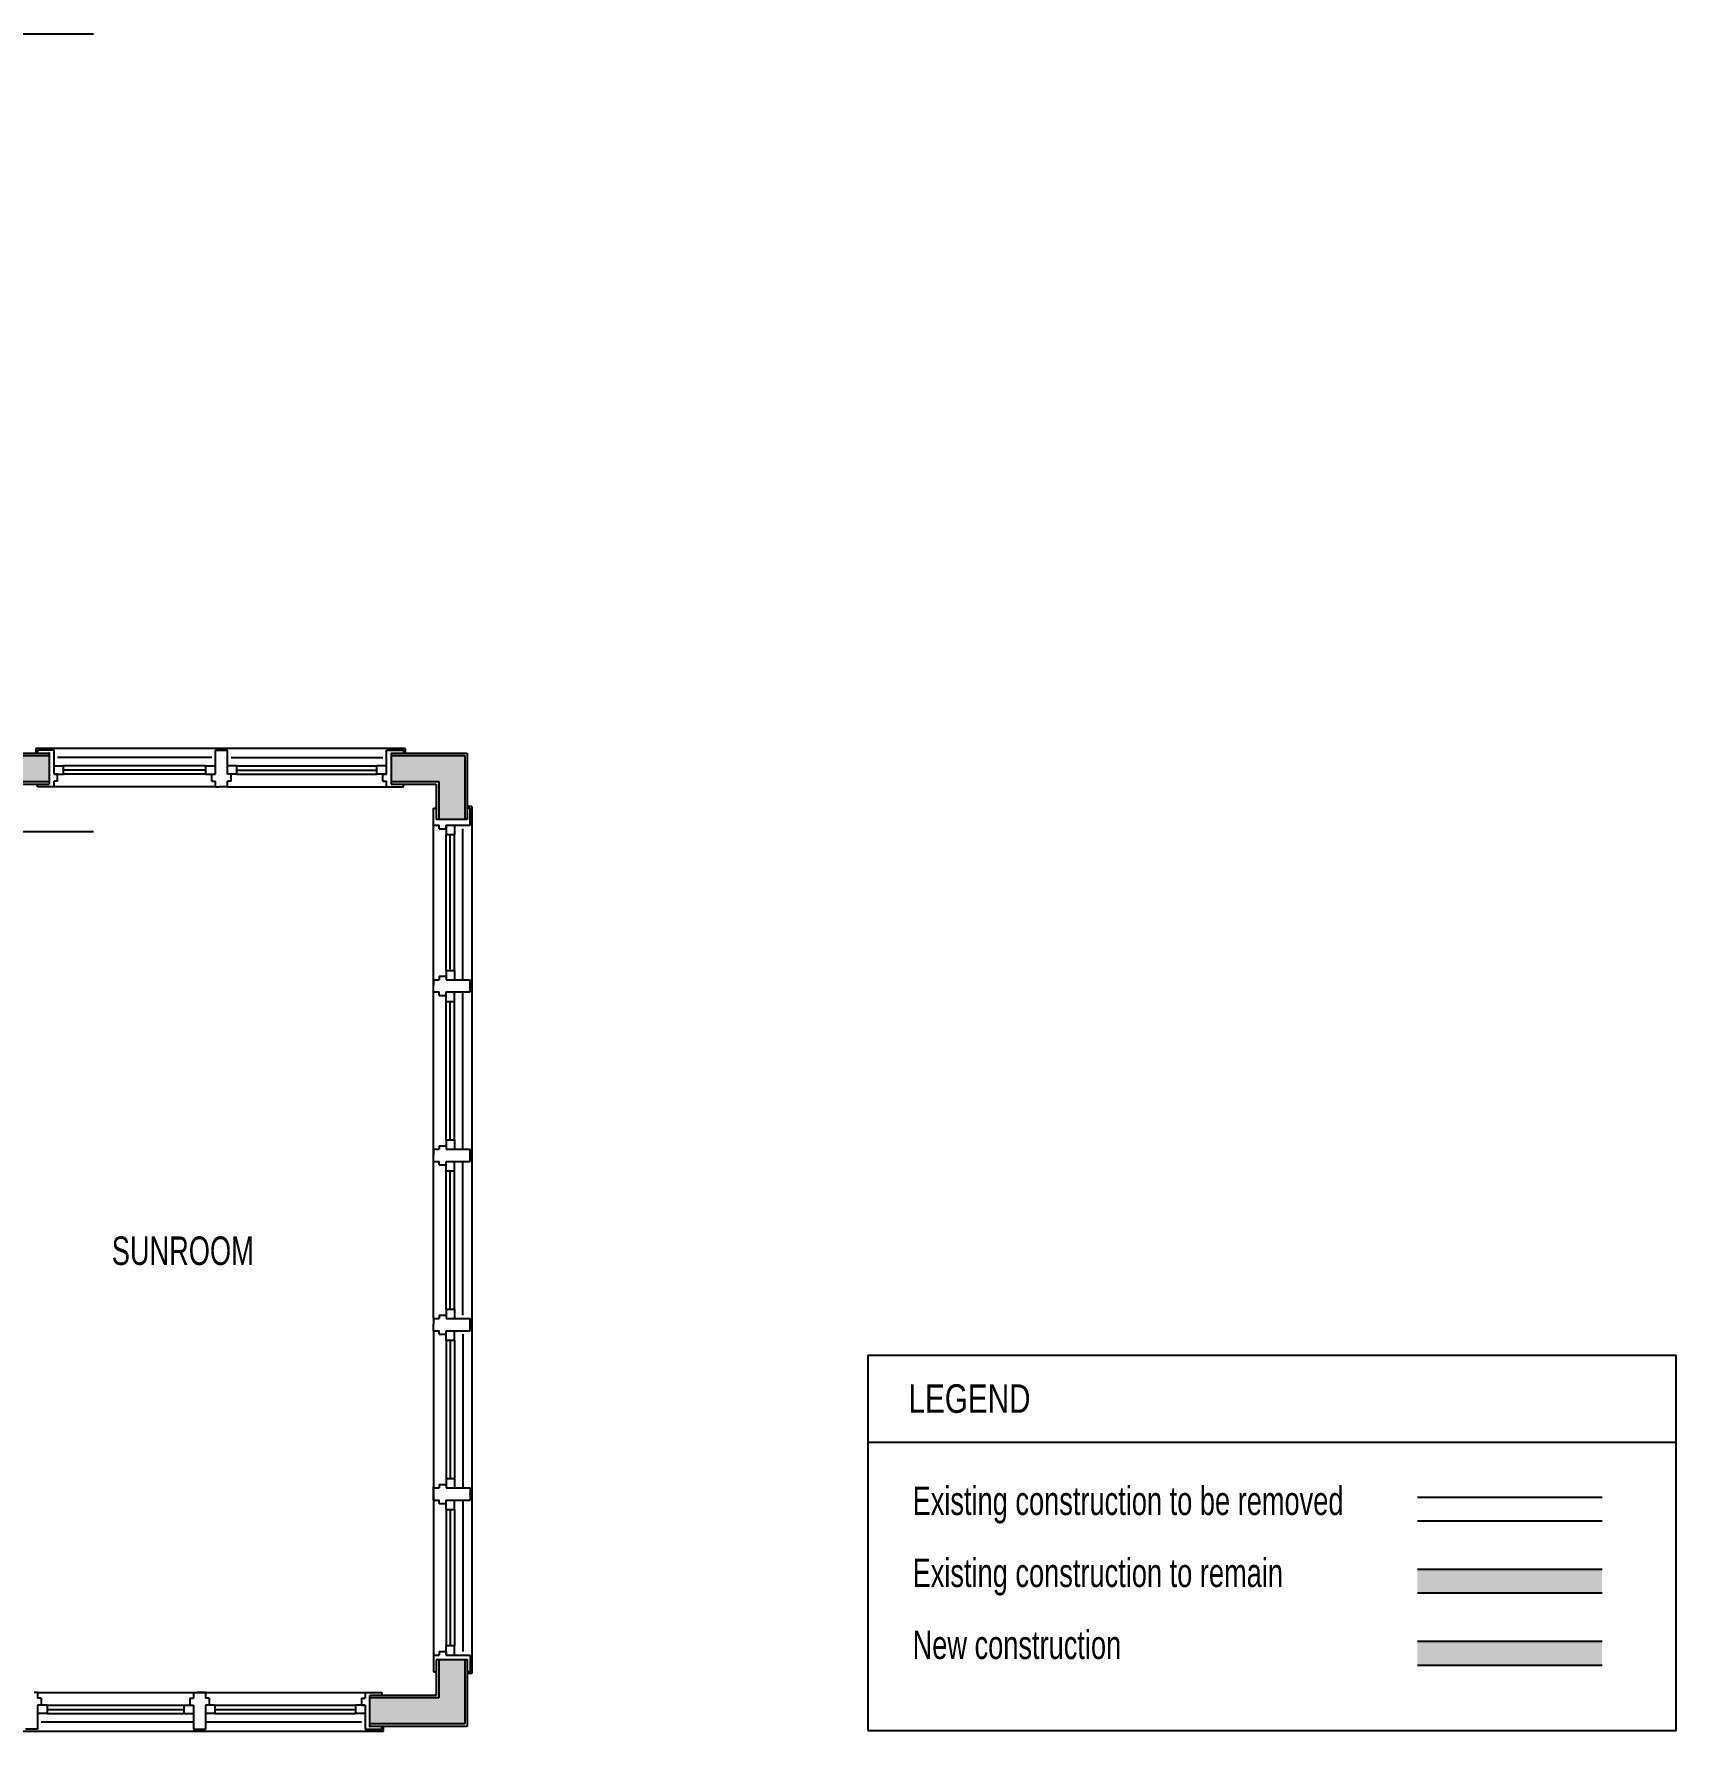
# Model space of a CAD drawing. Extents: x -744 to 664, y -463 to 298.
# Drawn here: x 318 to 663.8, y -287.8 to 69.7 of the extents above; entities that cross this region are included whole.
import ezdxf
from ezdxf.enums import TextEntityAlignment as Align

# ---------------------------------------------------------------- set-up
doc = ezdxf.new("R2010")
doc.units = 0
doc.header["$MEASUREMENT"] = 0
for name, color, linetype in [('1.1COLLINE', 7, 'Continuous'), ('1.1DRWDWS', 1, 'Continuous'), ('1.1FILL', 7, 'Continuous'), ('1.1RMNAMES', 5, 'Continuous'), ('1.1WALL', 7, 'Continuous')]:
    doc.layers.add(name, color=color, linetype=linetype)
doc.styles.add('DCADTXTSTYLE16', font='ARIAL NARROW')
doc.styles.add('DCADTXTSTYLE17', font='ARIAL NARROW')
doc.styles.add('DCADTXTSTYLE18', font='ARIAL NARROW')
doc.styles.add('DCADTXTSTYLE19', font='ARIAL NARROW')
doc.styles.add('DCADTXTSTYLE57', font='ARIAL NARROW')

msp = doc.modelspace()

# ---------------------------------------------------------------- hatches: boundary and pattern name
at = {"layer": '1.1FILL', "linetype": 'Continuous', "ltscale": 8}
for points in [[(311.2, -82.28), (311.2, -87.78), (321.2, -87.78), (321.2, -82.28)], [(393.2, -82.28), (393.2, -87.78), (403.2, -87.78), (403.2, -95.78), (408.7, -95.78), (408.7, -82.28)], [(609.31, -258.69), (648.21, -258.69), (648.21, -253.69), (609.31, -253.69)], [(609.31, -273.86), (648.21, -273.86), (648.21, -268.86), (609.31, -268.86)], [(408.7, -286.28), (408.7, -272.78), (403.2, -272.78), (403.2, -280.78), (388.7, -280.78), (388.7, -286.28)]]:
    msp.add_hatch(color=7, dxfattribs=at).paths.add_polyline_path(points, flags=0)

# ---------------------------------------------------------------- linework, layer by layer
at = {"layer": '1.1COLLINE', "color": 7, "linetype": 'Continuous', "ltscale": 96}
for p, q in [((-250.48, 69.72), (330.5, 69.72)), ((-250.48, -98.28), (330.5, -98.28))]:
    msp.add_line(p, q, dxfattribs=at)
at = {"layer": '1.1DRWDWS', "color": 7, "linetype": 'Continuous', "ltscale": 12}
for p, q in [((396.12, -80.78), (318.36, -80.78)), ((356.17, -88.9), (322.2, -88.9)), ((358.72, -88.9), (392.18, -88.9)), ((410.2, -93), (410.2, -275.62)), ((402.08, -200.9), (402.08, -96.94)), ((402.08, -203.45), (402.08, -271.78)), ((318.74, -279.65), (387.7, -279.65)), ((278.73, -287.78), (391.55, -287.78))]:
    msp.add_line(p, q, dxfattribs=at)
at = {"layer": '1.1DRWDWS', "color": 7, "linetype": 'Continuous', "ltscale": 24}
for p, q in [((318.36, -80.78), (318.36, -81.78)), ((396.12, -80.78), (396.12, -81.78)), ((410.2, -93), (409.2, -93)), ((410.2, -275.62), (409.2, -275.62)), ((391.55, -287.78), (391.55, -286.78))]:
    msp.add_line(p, q, dxfattribs=at)
at = {"layer": '1.1DRWDWS', "color": 3, "linetype": 'Continuous', "ltscale": 24}
for p, q in [((318.7, -81.15), (318.7, -81.78)), ((322.2, -81.15), (318.7, -81.15)), ((322.2, -86.21), (322.2, -81.15)), ((356.17, -86.21), (356.17, -81.15)), ((356.17, -81.15), (358.72, -81.15)), ((358.72, -86.21), (358.72, -81.15)), ((392.18, -81.15), (395.77, -81.15)), ((392.18, -86.21), (392.18, -81.15)), ((395.77, -81.15), (395.77, -81.78)), ((318.7, -88.9), (318.7, -88.28)), ((322.2, -88.9), (318.7, -88.9)), ((322.95, -86.21), (322.2, -86.21)), ((322.2, -88.9), (322.2, -87.71)), ((322.95, -87.71), (322.2, -87.71)), ((322.95, -87.71), (322.95, -86.21)), ((355.42, -86.21), (356.17, -86.21)), ((355.42, -87.71), (355.42, -86.21)), ((355.42, -87.71), (356.17, -87.71)), ((356.17, -88.9), (356.17, -87.71)), ((356.17, -88.9), (356.92, -88.9)), ((358.72, -88.9), (356.97, -88.9)), ((359.47, -86.21), (358.72, -86.21)), ((358.72, -88.9), (358.72, -87.71)), ((359.47, -87.71), (358.72, -87.71)), ((359.47, -87.71), (359.47, -86.21)), ((391.43, -86.21), (392.18, -86.21)), ((391.43, -87.71), (391.43, -86.21)), ((391.43, -87.71), (392.18, -87.71)), ((392.18, -88.9), (392.18, -87.71)), ((392.18, -88.9), (395.77, -88.9)), ((395.77, -88.9), (395.77, -88.28)), ((402.08, -96.94), (402.08, -93.35)), ((402.08, -93.35), (402.7, -93.35)), ((409.83, -93.35), (409.2, -93.35)), ((409.83, -96.94), (409.83, -93.35)), ((402.08, -96.94), (403.27, -96.94)), ((403.27, -97.69), (403.27, -96.94)), ((403.27, -97.69), (404.77, -97.69)), ((404.77, -96.94), (409.83, -96.94)), ((404.77, -97.69), (404.77, -96.94)), ((402.08, -129.54), (402.08, -130.66)), ((402.08, -129.54), (403.27, -129.54)), ((402.08, -132.09), (402.08, -130.71)), ((402.08, -132.09), (403.27, -132.09)), ((403.27, -128.79), (403.27, -129.54)), ((403.27, -128.79), (404.77, -128.79)), ((403.27, -132.84), (403.27, -132.09)), ((404.77, -128.79), (404.77, -129.54)), ((404.77, -129.54), (409.83, -129.54)), ((404.77, -132.84), (404.77, -132.09)), ((404.77, -132.09), (409.83, -132.09)), ((409.83, -132.09), (409.83, -129.54)), ((403.27, -132.84), (404.77, -132.84)), ((402.08, -165.22), (402.08, -166.34)), ((402.08, -165.22), (403.27, -165.22)), ((402.08, -167.77), (402.08, -166.39)), ((402.08, -167.77), (403.27, -167.77)), ((403.27, -164.47), (403.27, -165.22)), ((403.27, -164.47), (404.77, -164.47)), ((403.27, -168.52), (403.27, -167.77)), ((404.77, -164.47), (404.77, -165.22)), ((404.77, -165.22), (409.83, -165.22)), ((404.77, -168.52), (404.77, -167.77)), ((404.77, -167.77), (409.83, -167.77)), ((409.83, -167.77), (409.83, -165.22)), ((403.27, -168.52), (404.77, -168.52)), ((403.27, -200.15), (403.27, -200.9)), ((403.27, -200.15), (404.77, -200.15)), ((404.77, -200.15), (404.77, -200.9)), ((402.08, -200.9), (402.08, -202.01)), ((402.08, -200.9), (403.27, -200.9)), ((402.08, -203.45), (402.08, -202.06)), ((402.08, -203.45), (403.27, -203.45)), ((403.27, -204.2), (403.27, -203.45)), ((404.77, -200.9), (409.83, -200.9)), ((404.77, -204.2), (404.77, -203.45)), ((404.77, -203.45), (409.83, -203.45)), ((409.83, -203.45), (409.83, -200.9)), ((403.27, -204.2), (404.77, -204.2)), ((403.27, -235.82), (403.27, -236.57)), ((403.27, -235.82), (404.77, -235.82)), ((404.77, -235.82), (404.77, -236.57)), ((402.08, -236.57), (402.08, -236.36)), ((402.08, -239.12), (402.08, -236.41)), ((402.08, -236.57), (403.27, -236.57)), ((402.08, -239.12), (403.27, -239.12)), ((403.27, -239.87), (403.27, -239.12)), ((404.77, -236.57), (409.83, -236.57)), ((404.77, -239.87), (404.77, -239.12)), ((404.77, -239.12), (409.83, -239.12)), ((409.83, -236.57), (409.83, -239.12)), ((403.27, -239.87), (404.77, -239.87)), ((403.27, -271.03), (403.27, -271.78)), ((403.27, -271.03), (404.77, -271.03)), ((404.77, -271.03), (404.77, -271.78)), ((402.08, -271.78), (403.27, -271.78)), ((402.08, -271.78), (402.08, -275.28)), ((404.77, -271.78), (409.83, -271.78)), ((409.83, -271.78), (409.83, -275.28)), ((402.08, -275.28), (402.7, -275.28)), ((409.83, -275.28), (409.2, -275.28)), ((318.74, -279.65), (317.99, -279.65)), ((318.74, -279.65), (318.74, -280.84)), ((319.49, -280.84), (318.74, -280.84)), ((319.49, -282.34), (318.74, -282.34)), ((318.74, -282.34), (318.74, -287.4)), ((319.49, -280.84), (319.49, -282.34)), ((350.79, -280.84), (351.54, -280.84)), ((350.79, -280.84), (350.79, -282.34)), ((350.79, -282.34), (351.54, -282.34)), ((351.54, -279.65), (352.29, -279.65)), ((351.54, -279.65), (351.54, -280.84)), ((351.54, -282.34), (351.54, -287.4)), ((354.09, -279.65), (352.34, -279.65)), ((354.09, -279.65), (354.09, -280.84)), ((354.84, -280.84), (354.09, -280.84)), ((354.84, -282.34), (354.09, -282.34)), ((354.09, -282.34), (354.09, -287.4)), ((354.84, -280.84), (354.84, -282.34)), ((386.95, -280.84), (387.7, -280.84)), ((386.95, -280.84), (386.95, -282.34)), ((386.95, -282.34), (387.7, -282.34)), ((387.7, -279.65), (387.7, -280.84)), ((387.7, -279.65), (391.2, -279.65)), ((387.7, -282.34), (387.7, -287.4)), ((391.2, -279.65), (391.2, -280.28)), ((318.74, -287.4), (316.19, -287.4)), ((351.54, -287.4), (354.09, -287.4)), ((387.7, -287.4), (391.2, -287.4)), ((391.2, -287.4), (391.2, -286.78))]:
    msp.add_line(p, q, dxfattribs=at)
at = {"layer": '1.1DRWDWS', "color": 3, "linetype": 'Continuous', "ltscale": 12}
for p, q in [((322.2, -84.46), (324.2, -84.46)), ((324.2, -86.21), (324.2, -84.46)), ((354.17, -85.33), (324.2, -85.33)), ((354.17, -86.21), (354.17, -84.46)), ((354.17, -84.46), (356.17, -84.46)), ((360.72, -84.46), (358.72, -84.46)), ((360.72, -86.21), (360.72, -84.46)), ((360.72, -85.33), (390.18, -85.33)), ((390.18, -86.21), (390.18, -84.46)), ((392.18, -84.46), (390.18, -84.46)), ((322.2, -86.21), (324.2, -86.21)), ((354.17, -86.21), (356.17, -86.21)), ((360.72, -86.21), (358.72, -86.21)), ((392.18, -86.21), (390.18, -86.21)), ((404.77, -96.94), (404.77, -98.94)), ((404.77, -98.94), (406.52, -98.94)), ((405.64, -127.54), (405.64, -98.94)), ((406.52, -96.94), (406.52, -98.94)), ((404.77, -127.54), (406.52, -127.54)), ((404.77, -127.54), (404.77, -129.54)), ((406.52, -127.54), (406.52, -129.54)), ((404.77, -134.09), (404.77, -132.09)), ((406.52, -134.09), (406.52, -132.09)), ((404.77, -134.09), (406.52, -134.09)), ((405.64, -163.22), (405.64, -134.09)), ((404.77, -163.22), (406.52, -163.22)), ((404.77, -163.22), (404.77, -165.22)), ((406.52, -163.22), (406.52, -165.22)), ((404.77, -169.77), (404.77, -167.77)), ((406.52, -169.77), (406.52, -167.77)), ((404.77, -169.77), (406.52, -169.77)), ((405.64, -198.9), (405.64, -169.77)), ((404.77, -198.9), (406.52, -198.9)), ((404.77, -198.9), (404.77, -200.9)), ((406.52, -198.9), (406.52, -200.9)), ((404.77, -205.45), (404.77, -203.45)), ((406.52, -205.45), (406.52, -203.45)), ((404.77, -205.45), (406.52, -205.45)), ((405.64, -205.45), (405.64, -234.57)), ((404.77, -234.57), (406.52, -234.57)), ((404.77, -234.57), (404.77, -236.57)), ((406.52, -234.57), (406.52, -236.57)), ((404.77, -241.12), (404.77, -239.12)), ((406.52, -241.12), (406.52, -239.12)), ((404.77, -241.12), (406.52, -241.12)), ((405.64, -241.12), (405.64, -269.78)), ((404.77, -269.78), (406.52, -269.78)), ((404.77, -271.78), (404.77, -269.78)), ((406.52, -271.78), (406.52, -269.78)), ((320.74, -282.34), (318.74, -282.34)), ((320.74, -282.34), (320.74, -284.09)), ((349.54, -282.34), (349.54, -284.09)), ((349.54, -282.34), (351.54, -282.34)), ((356.09, -282.34), (354.09, -282.34)), ((356.09, -282.34), (356.09, -284.09)), ((385.7, -282.34), (385.7, -284.09)), ((387.7, -282.34), (385.7, -282.34)), ((320.74, -284.09), (318.74, -284.09)), ((320.74, -283.22), (349.54, -283.22)), ((349.54, -284.09), (351.54, -284.09)), ((356.09, -284.09), (354.09, -284.09)), ((356.09, -283.22), (385.7, -283.22)), ((387.7, -284.09), (385.7, -284.09))]:
    msp.add_line(p, q, dxfattribs=at)
at = {"layer": '1.1DRWDWS', "color": 11, "linetype": 'Continuous', "ltscale": 3}
for p, q in [((355.42, -82.71), (322.95, -82.71)), ((359.47, -82.71), (391.43, -82.71)), ((408.27, -129.54), (408.27, -97.69)), ((408.27, -165.22), (408.27, -132.09)), ((408.27, -200.15), (408.27, -167.77)), ((408.27, -204.2), (408.27, -236.57)), ((408.27, -239.12), (408.27, -271.03)), ((319.49, -285.84), (351.54, -285.84)), ((354.09, -285.84), (386.95, -285.84))]:
    msp.add_line(p, q, dxfattribs=at)
at = {"layer": '1.1DRWDWS', "color": 11, "linetype": 'Continuous', "ltscale": 24}
for p, q in [((354.17, -84.46), (324.2, -84.46)), ((360.72, -84.46), (390.18, -84.46)), ((354.17, -86.21), (324.2, -86.21)), ((360.72, -86.21), (390.18, -86.21)), ((404.77, -127.54), (404.77, -98.94)), ((406.52, -127.54), (406.52, -98.94)), ((404.77, -163.22), (404.77, -134.09)), ((406.52, -163.22), (406.52, -134.09)), ((404.77, -198.9), (404.77, -169.77)), ((406.52, -198.9), (406.52, -169.77)), ((404.77, -205.45), (404.77, -234.57)), ((406.52, -205.45), (406.52, -234.57)), ((404.77, -241.12), (404.77, -269.78)), ((406.52, -241.12), (406.52, -269.78)), ((320.74, -282.34), (349.54, -282.34)), ((356.09, -282.34), (385.7, -282.34)), ((320.74, -284.09), (349.54, -284.09)), ((356.09, -284.09), (385.7, -284.09))]:
    msp.add_line(p, q, dxfattribs=at)
at = {"layer": '1.1DRWDWS', "color": 51, "linetype": 'Continuous'}
for p in [(321.2, -81.78), (409.2, -272.78), (388.7, -286.78)]:
    msp.add_point(p, dxfattribs=at)
at = {"layer": '1.1DRWDWS', "color": 3, "linetype": 'Continuous', "ltscale": 12}
for p in [(402.08, -129.46), (409.83, -130.82), (409.83, -130.82), (409.83, -130.82), (402.08, -165.13), (409.83, -166.5), (409.83, -166.5), (402.08, -200.81), (409.83, -202.17), (402.08, -237.29), (402.08, -237.33), (409.83, -237.85), (353.21, -279.65), (353.26, -279.65)]:
    msp.add_point(p, dxfattribs=at)
at = {"layer": '1.1FILL', "color": 5, "linetype": 'Continuous', "ltscale": 8}
for p, q in [((493.59, -208.66), (493.59, -226.92)), ((493.59, -226.92), (663.77, -226.92))]:
    msp.add_line(p, q, dxfattribs=at)
at = {"layer": '1.1FILL', "color": 11, "linetype": 'Continuous', "ltscale": 2}
for p, q in [((609.31, -238.52), (648.21, -238.52)), ((609.31, -243.52), (648.21, -243.52))]:
    msp.add_line(p, q, dxfattribs=at)
at = {"layer": '1.1FILL', "color": 5, "linetype": 'Continuous', "ltscale": 2}
for p, q in [((609.31, -253.69), (648.21, -253.69)), ((609.31, -258.69), (648.21, -258.69)), ((609.31, -268.86), (648.21, -268.86)), ((609.31, -273.86), (648.21, -273.86))]:
    msp.add_line(p, q, dxfattribs=at)
at = {"layer": '1.1FILL', "color": 5, "linetype": 'Continuous', "ltscale": 8, "elevation": 50623.97}
msp.add_lwpolyline([(493.59, -287.64), (663.77, -287.64), (663.77, -208.66), (493.59, -208.66)], close=True, dxfattribs=at)
at = {"layer": '1.1WALL', "color": 132, "linetype": 'Continuous', "ltscale": 12}
for p, q in [((311.2, -81.78), (321.2, -81.78)), ((393.2, -81.78), (409.2, -81.78)), ((409.2, -81.78), (409.2, -95.78)), ((409.2, -272.78), (409.2, -286.78)), ((409.2, -286.78), (388.7, -286.78))]:
    msp.add_line(p, q, dxfattribs=at)
at = {"layer": '1.1WALL', "color": 1, "linetype": 'Continuous', "ltscale": 12}
for p, q in [((321.2, -81.78), (321.2, -88.28)), ((393.2, -81.78), (393.2, -88.28)), ((409.2, -95.78), (402.7, -95.78)), ((409.2, -272.78), (402.7, -272.78)), ((388.7, -286.78), (388.7, -280.28))]:
    msp.add_line(p, q, dxfattribs=at)
at = {"layer": '1.1WALL', "color": 7, "linetype": 'Continuous', "ltscale": 12}
for p, q in [((311.2, -82.28), (321.2, -82.28)), ((393.2, -82.28), (408.7, -82.28)), ((408.7, -82.28), (408.7, -95.78)), ((311.2, -87.78), (321.2, -87.78)), ((393.2, -87.78), (403.2, -87.78)), ((403.2, -87.78), (403.2, -95.78)), ((403.2, -272.78), (403.2, -280.78)), ((408.7, -272.78), (408.7, -286.28)), ((403.2, -280.78), (388.7, -280.78)), ((408.7, -286.28), (388.7, -286.28))]:
    msp.add_line(p, q, dxfattribs=at)
at = {"layer": '1.1WALL', "color": 5, "linetype": 'Continuous', "ltscale": 12}
for p, q in [((311.2, -88.28), (321.2, -88.28)), ((393.2, -88.28), (402.7, -88.28)), ((402.7, -88.28), (402.7, -95.78)), ((402.7, -272.78), (402.7, -280.28)), ((402.7, -280.28), (388.7, -280.28))]:
    msp.add_line(p, q, dxfattribs=at)

# ---------------------------------------------------------------- texts
at = {"layer": '1.1FILL', "color": 5, "linetype": 'Continuous', "ltscale": 1.375, "style": 'DCADTXTSTYLE19', "width": 0.909091}
msp.add_text('LEGEND', height=6, dxfattribs=at).set_placement((502.14, -222.54), align=Align.BOTTOM_LEFT)
at = {"layer": '1.1FILL', "color": 3, "linetype": 'Continuous', "ltscale": 2, "width": 0.833333}
for s, style, p in [('Existing construction to be removed', 'DCADTXTSTYLE16', (503, -244.06)), ('Existing construction to remain', 'DCADTXTSTYLE17', (503, -259.23)), ('New construction', 'DCADTXTSTYLE18', (503, -274.4))]:
    msp.add_text(s, height=6, dxfattribs=dict(at, style=style)).set_placement(p, align=Align.BOTTOM_LEFT)
at = {"layer": '1.1RMNAMES', "color": 5, "linetype": 'Continuous', "ltscale": 8, "style": 'DCADTXTSTYLE57', "width": 0.833333}
msp.add_text('SUNROOM', height=6, dxfattribs=at).set_placement((334.35, -191.39), align=Align.BOTTOM_LEFT)

doc.saveas('drawing.dxf')
